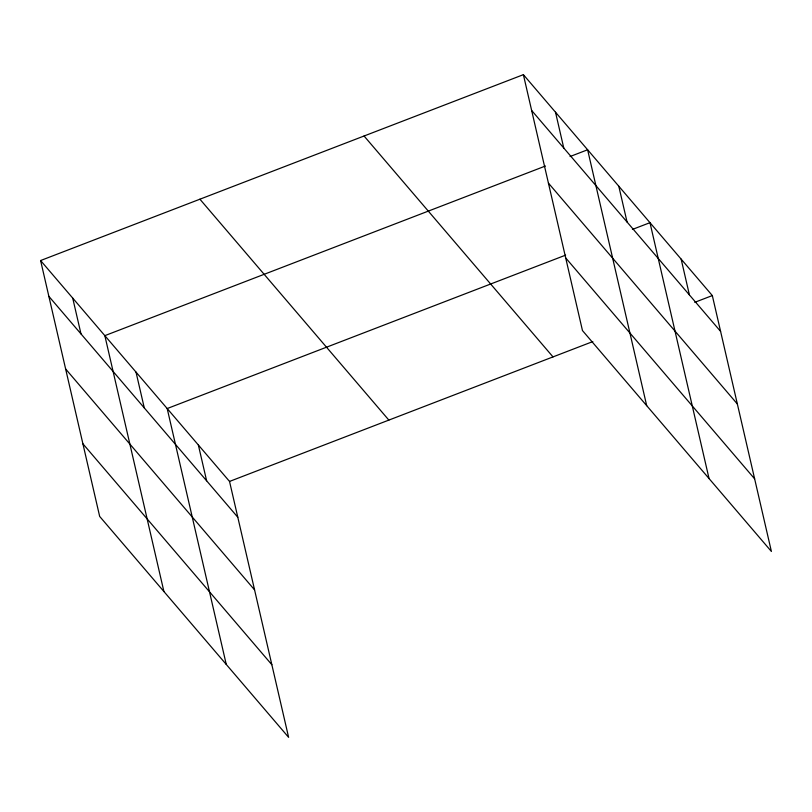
<?xml version="1.0" encoding="UTF-8"?>
<svg xmlns="http://www.w3.org/2000/svg" width="812" height="812" viewBox="0 0 812 812"><rect width="100%" height="100%" fill="white"/><g stroke="black" fill="none" stroke-linecap="round" stroke-linejoin="round"><path stroke-width="1.22" d="M40.6 260.54L229.532 481.435L288.615 737.337L99.673 516.432L40.6 260.54L523.385 74.663L712.327 295.568L771.4 551.46L582.468 330.565L523.385 74.663M545.451 166.013L104.839 335.65L163.912 591.542M570.054 156.533L587.624 149.773L646.697 405.665M565.629 255.141L167.191 408.548L226.264 664.439M632.406 229.431L649.976 222.671L709.049 478.562M229.532 481.435L592.831 341.568M694.747 302.328L712.327 295.568M531.657 110.483L720.589 331.377M548.425 183.106L737.357 404M565.7 257.932L754.632 478.836M364.07 136.01L553.002 356.904M199.914 199.204L388.857 420.098M48.872 296.36L237.804 517.254M65.64 368.983L254.572 589.877M82.915 443.809L271.847 664.703M681.146 259.119L689.418 294.929M618.795 186.222L627.067 222.031M555.509 112.218L563.772 148.038M198.361 444.996L206.634 480.805M136.01 372.099L144.282 407.908M72.715 298.095L80.987 333.915"/></g></svg>
